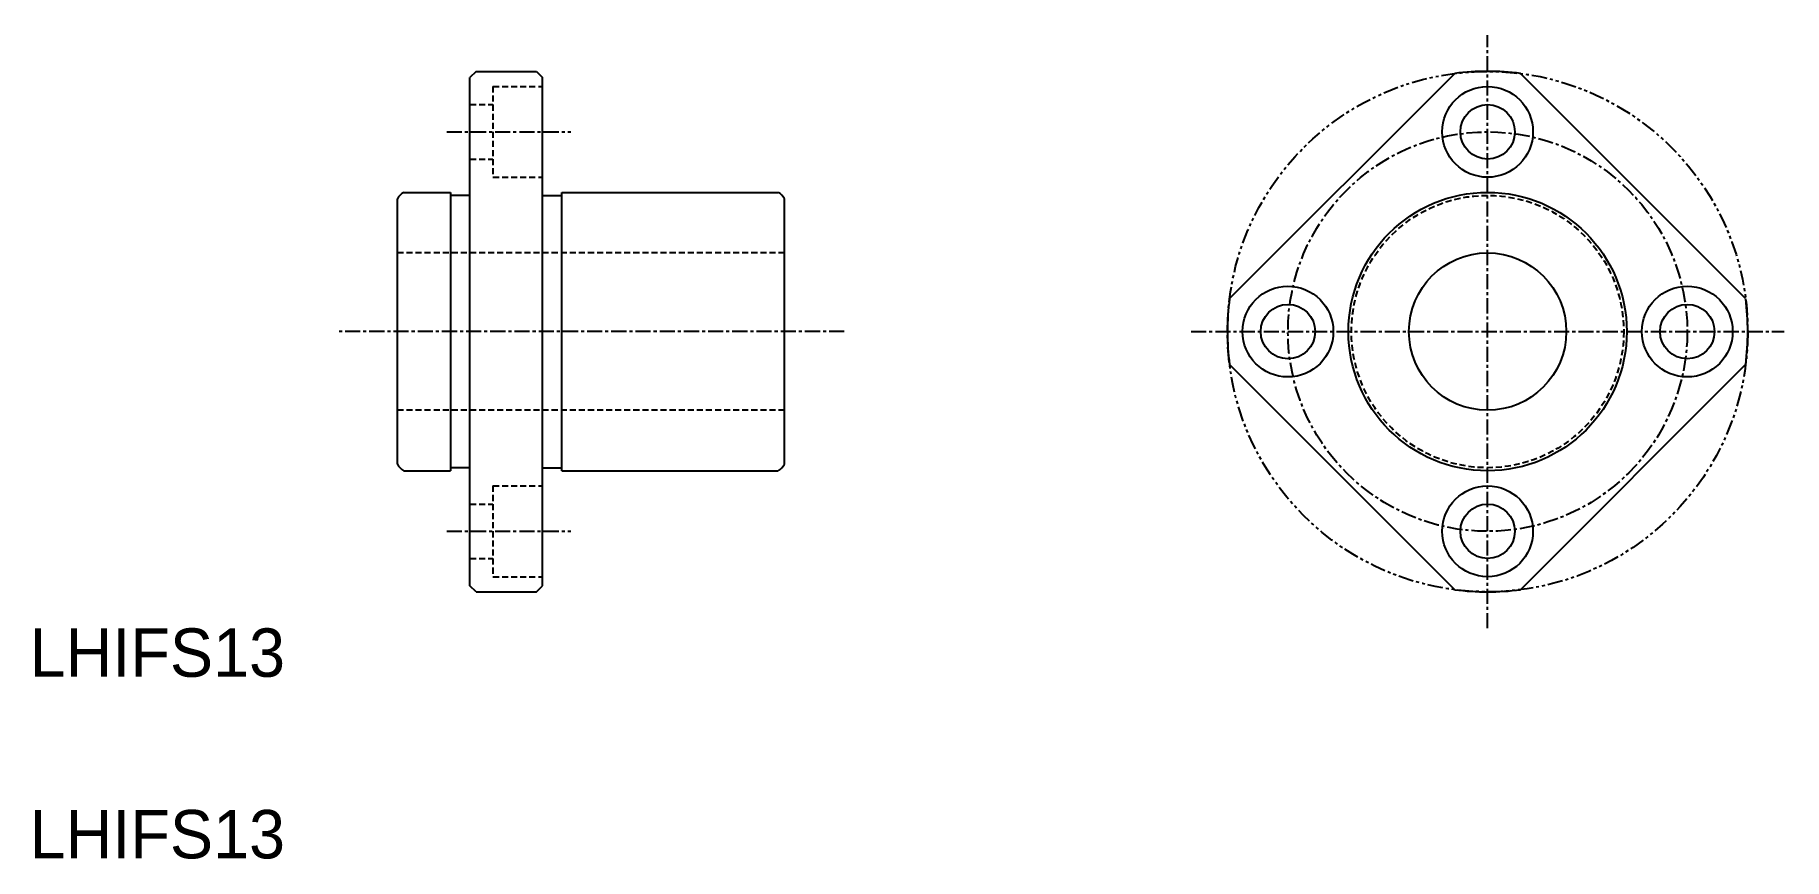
# Model space of a CAD drawing. Extents: x 285 to 430, y 236 to 304.
import ezdxf

# ---------------------------------------------------------------- set-up
doc = ezdxf.new("R2010")
doc.units = 0
for name, pattern in [('CENTER', [2, 1.25, -0.25, 0.25, -0.25]), ('DASHED', [0.75, 0.5, -0.25]), ('PHANTOM', [2.5, 1.25, -0.25, 0.25, -0.25, 0.25, -0.25])]:
    doc.linetypes.add(name, pattern=pattern)
doc.layers.get('0').update_dxf_attribs({"linetype": 'CONTINUOUS'})
doc.layers.add('CENTER', color=1, linetype='CENTER')

msp = doc.modelspace()

# ---------------------------------------------------------------- linework, layer by layer
at = {"color": 7, "linetype": 'CONTINUOUS'}
for p, q in [((321.8, 300.74), (321.3, 300.24)), ((321.8, 300.74), (326.8, 300.74)), ((326.8, 300.74), (327.3, 300.24)), ((321.3, 258.24), (321.3, 300.24)), ((327.3, 258.24), (327.3, 300.24)), ((402.68, 300.57), (384.07, 281.96)), ((426.72, 281.96), (408.11, 300.57)), ((315.84, 290.74), (319.7, 290.74)), ((319.7, 290.74), (319.7, 267.74)), ((328.9, 290.74), (346.75, 290.74)), ((328.9, 267.74), (328.9, 290.74)), ((315.3, 268.29), (315.3, 290.2)), ((321.3, 290.49), (319.7, 290.49)), ((327.3, 290.49), (328.9, 290.49)), ((347.3, 268.29), (347.3, 290.2)), ((402.68, 257.91), (384.07, 276.53)), ((426.72, 276.53), (408.11, 257.91)), ((315.84, 267.74), (319.7, 267.74)), ((321.3, 267.99), (319.7, 267.99)), ((327.3, 267.99), (328.9, 267.99)), ((328.9, 267.74), (346.75, 267.74)), ((321.8, 257.74), (321.3, 258.24)), ((321.8, 257.74), (326.8, 257.74)), ((326.8, 257.74), (327.3, 258.24))]:
    msp.add_line(p, q, dxfattribs=at)
at = {"color": 3, "linetype": 'DASHED'}
for p, q in [((323.2, 299.49), (323.2, 291.99)), ((323.2, 299.49), (327.3, 299.49)), ((321.3, 297.99), (323.2, 297.99)), ((321.3, 293.49), (323.2, 293.49)), ((323.2, 291.99), (327.3, 291.99)), ((347.3, 285.74), (315.3, 285.74)), ((347.3, 272.74), (315.3, 272.74)), ((323.2, 266.49), (323.2, 258.99)), ((323.2, 266.49), (327.3, 266.49)), ((321.3, 264.99), (323.2, 264.99)), ((321.3, 260.49), (323.2, 260.49)), ((323.2, 258.99), (327.3, 258.99))]:
    msp.add_line(p, q, dxfattribs=at)
at = {"color": 3, "linetype": 'PHANTOM'}
msp.add_circle((405.4, 279.24), 21.5, dxfattribs=at)
at = {"color": 7, "linetype": 'CONTINUOUS'}
for centre, radius in [((405.4, 295.74), 3.75), ((405.4, 295.74), 2.25), ((405.4, 279.24), 11.5), ((405.4, 279.24), 6.5), ((388.9, 279.24), 3.75), ((421.9, 279.24), 3.75), ((388.9, 279.24), 2.25), ((421.9, 279.24), 2.25), ((405.4, 262.74), 3.75), ((405.4, 262.74), 2.25)]:
    msp.add_circle(centre, radius, dxfattribs=at)
at = {"color": 3, "linetype": 'DASHED'}
msp.add_circle((405.4, 279.24), 11.25, dxfattribs=at)
at = {"color": 7, "linetype": 'CONTINUOUS'}
for centre, radius, start, end in [((405.4, 279.24), 21.5, 82.7492, 97.2508), ((316.45, 289.59), 1.3, 117.7958, 152.2042), ((346.15, 289.59), 1.3, 27.7958, 62.2042), ((405.4, 279.24), 21.5, 172.7492, 187.2508), ((405.4, 279.24), 21.5, 352.7492, 7.2508), ((316.45, 268.89), 1.3, 207.7958, 242.2042), ((346.15, 268.89), 1.3, 297.7958, 332.2042), ((405.4, 279.24), 21.5, 262.7492, 277.2508)]:
    msp.add_arc(centre, radius, start, end, dxfattribs=at)
at = {"layer": 'CENTER', "color": 1, "linetype": 'CENTER'}
for p, q in [((405.4, 254.74), (405.4, 303.74)), ((319.38, 295.74), (329.64, 295.74)), ((352.23, 279.24), (310.4, 279.24)), ((380.9, 279.24), (429.9, 279.24)), ((319.38, 262.74), (329.64, 262.74))]:
    msp.add_line(p, q, dxfattribs=at)
msp.add_circle((405.4, 279.24), 16.5, dxfattribs=at)

# ---------------------------------------------------------------- texts
at = {"color": 7, "linetype": 'CONTINUOUS'}
for p in [(284.91, 250.72), (284.91, 235.72)]:
    msp.add_text('LHIFS13', height=4, dxfattribs=at).set_placement(p)

doc.saveas('drawing.dxf')
